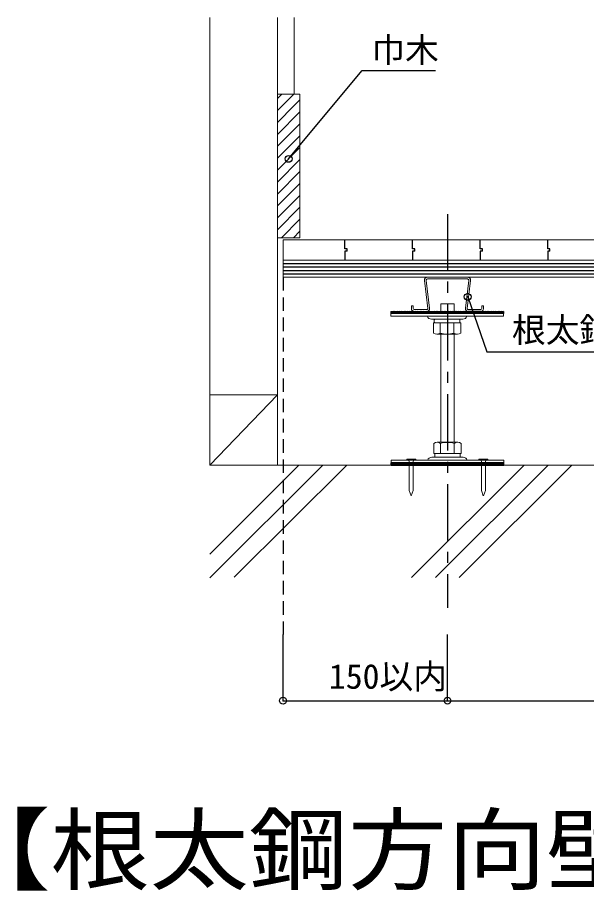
# Model space of a CAD drawing. Units: millimetres, scale not verified. Extents: x -2066 to 2059, y -1474 to 1400.
# Drawn here: x -1282 to -777, y 74 to 849 of the extents above; entities that cross this region are included whole.
import ezdxf
from ezdxf.enums import TextEntityAlignment as Align

# ---------------------------------------------------------------- set-up
doc = ezdxf.new("R2010")
doc.units = ezdxf.units.MM
doc.header["$LTSCALE"] = 10
doc.header["$PDMODE"] = 32
doc.header["$PDSIZE"] = 6
doc.linetypes.add('CHAIN1', pattern=[8, 5, -1, 1, -1])
doc.linetypes.add('DASHED1', pattern=[1.8, 1.2, -0.6])
for name, color, linetype in [('0-0_中心線', 4, 'CHAIN1'), ('0-2_太線１', 3, 'Continuous'), ('0-4_細線', 4, 'Continuous'), ('0-5_寸法', 4, 'Continuous'), ('0-6_文字', 7, 'Continuous'), ('0-8_隠線', 4, 'DASHED1')]:
    doc.layers.add(name, color=color, linetype=linetype)
doc.layers.add('0-1_中線', color=7, linetype='Continuous', lineweight=18)
doc.styles.add('ＭＳ ゴシック', font='')
doc.styles.get('ＭＳ ゴシック').set_extended_font_data('MS Gothic')

msp = doc.modelspace()

# ---------------------------------------------------------------- linework, layer by layer
at = {"layer": '0-0_中心線'}
msp.add_line((-900.5, 674.75), (-900.5, 324.92), dxfattribs=at)
at = {"layer": '0-1_中線'}
for p, q in [((-1111.5, 451.76), (-1111.5, 849.49)), ((-1051.5, 849.49), (-1051.5, 633.76)), ((-1051.5, 451.76), (-1051.5, 849.49)), ((-1036.5, 849.49), (-1036.5, 781.39)), ((-1051.5, 781.39), (-1031.5, 781.39)), ((-1051.5, 777.46), (-1047.57, 781.39)), ((-1051.5, 766.86), (-1036.96, 781.39)), ((-1036.5, 771.25), (-1031.5, 776.25)), ((-1031.5, 781.39), (-1031.5, 653.76)), ((-1051.5, 756.25), (-1036.5, 771.25)), ((-1051.5, 745.64), (-1031.5, 765.64)), ((-1051.5, 735.04), (-1031.5, 755.04)), ((-1051.5, 724.43), (-1031.5, 744.43)), ((-1051.5, 713.82), (-1031.5, 733.82)), ((-1051.5, 703.22), (-1031.5, 723.22)), ((-1051.5, 692.61), (-1031.5, 712.61)), ((-1051.5, 682), (-1031.5, 702)), ((-1051.5, 671.4), (-1031.5, 691.4)), ((-1051.5, 660.79), (-1031.5, 680.79)), ((-1047.92, 653.76), (-1031.5, 670.18)), ((-1037.32, 653.76), (-1031.5, 659.58)), ((-1031.5, 653.76), (-1051.5, 653.76)), ((-1046.5, 618.76), (-1046.5, 651.76)), ((-1046.5, 651.76), (-447.38, 651.76)), ((-1046.5, 633.76), (-447.38, 633.76)), ((-1046.5, 618.76), (-447.38, 618.76)), ((-920.98, 615.63), (-918.03, 590.85)), ((-919.39, 615.81), (-916.44, 591.04)), ((-918.2, 618.76), (-882.79, 618.76)), ((-918.2, 617.16), (-900.5, 617.16)), ((-882.79, 617.16), (-900.5, 617.16)), ((-881.6, 615.81), (-884.55, 591.04)), ((-880.01, 615.63), (-882.96, 590.85)), ((-932.51, 593.36), (-930.91, 593.36)), ((-932.51, 590.76), (-932.51, 593.36)), ((-930.91, 593.36), (-930.91, 590.76)), ((-930.11, 589.96), (-918.83, 589.96)), ((-894.5, 595.17), (-906.5, 595.17)), ((-906.5, 588.36), (-906.5, 595.17)), ((-894.5, 588.36), (-894.5, 595.17)), ((-870.88, 589.96), (-882.17, 589.96)), ((-870.08, 593.36), (-870.08, 590.76)), ((-868.48, 593.36), (-870.08, 593.36)), ((-868.48, 593.36), (-868.48, 590.76)), ((-950.81, 586.36), (-850.81, 586.36)), ((-930.11, 588.36), (-918.83, 588.36)), ((-882.17, 588.36), (-870.88, 588.36)), ((-850.81, 586.36), (-850.81, 584.06)), ((-914.81, 581.36), (-900.81, 581.36)), ((-912.93, 578.16), (-912.93, 569.09)), ((-888.68, 578.16), (-912.93, 578.16)), ((-912.16, 580.86), (-912.16, 578.66)), ((-911.66, 581.36), (-889.96, 581.36)), ((-911.66, 578.16), (-889.96, 578.16)), ((-890.81, 578.16), (-910.81, 578.16)), ((-906.87, 569.09), (-906.87, 578.16)), ((-886.81, 581.36), (-900.81, 581.36)), ((-894.75, 569.09), (-894.75, 578.16)), ((-889.46, 580.86), (-889.46, 578.66)), ((-888.68, 569.09), (-888.68, 578.16)), ((-891.72, 568.16), (-909.9, 568.16)), ((-906.5, 568.16), (-906.5, 471.96)), ((-894.5, 568.16), (-894.5, 471.96)), ((-1111.5, 514.26), (-1051.5, 514.26)), ((-1111.5, 451.76), (-1051.5, 514.26)), ((-912.62, 471.02), (-912.62, 461.96)), ((-909.59, 471.96), (-891.4, 471.96)), ((-906.56, 471.02), (-906.56, 461.96)), ((-894.43, 471.02), (-894.43, 461.96)), ((-888.37, 461.96), (-888.37, 471.02)), ((-914.5, 458.76), (-900.5, 458.76)), ((-914.5, 458.76), (-900.5, 458.76)), ((-912.62, 461.96), (-888.37, 461.96)), ((-911.85, 459.26), (-911.85, 461.46)), ((-889.65, 461.96), (-911.35, 461.96)), ((-889.65, 458.76), (-911.35, 458.76)), ((-910.5, 461.96), (-890.5, 461.96)), ((-886.5, 458.76), (-900.5, 458.76)), ((-886.5, 458.76), (-900.5, 458.76)), ((-889.15, 459.26), (-889.15, 461.46)), ((-1111.5, 451.76), (-1051.5, 451.76)), ((-1032.41, 451.76), (-1111.5, 372.67)), ((-1011.19, 451.76), (-1111.5, 351.46)), ((-989.98, 451.76), (-1089.73, 352.01)), ((-1051.5, 451.76), (-447.38, 451.76)), ((-950.5, 456.06), (-950.5, 453.76)), ((-850.5, 456.06), (-950.5, 456.06)), ((-950.5, 456.06), (-950.5, 453.76)), ((-850.5, 456.06), (-950.5, 456.06)), ((-950.5, 453.76), (-850.5, 453.76)), ((-950.5, 453.76), (-850.5, 453.76)), ((-936.71, 457.06), (-936.71, 456.06)), ((-934.56, 455.06), (-934.56, 429.06)), ((-832.41, 451.76), (-932.41, 351.76)), ((-930.86, 455.06), (-930.86, 429.06)), ((-811.19, 451.76), (-911.19, 351.76)), ((-789.98, 451.76), (-889.98, 351.76)), ((-872.57, 457.06), (-872.57, 456.06)), ((-870.42, 455.06), (-870.42, 429.06)), ((-866.72, 455.06), (-866.72, 429.06)), ((-850.5, 453.76), (-850.5, 456.06)), ((-850.5, 453.76), (-850.5, 456.06)), ((-932.8, 424.31), (-934.56, 429.06)), ((-932.61, 424.31), (-930.86, 429.06)), ((-868.66, 424.31), (-870.42, 429.06)), ((-868.47, 424.31), (-866.72, 429.06))]:
    msp.add_line(p, q, dxfattribs=at)
for points in [[(-850.81, 584.06), (-950.81, 584.06), (-950.81, 586.36)], [(-936.71, 457.06), (-928.71, 457.06), (-928.71, 456.06), (-932.71, 456.06), (-936.71, 456.06)], [(-872.57, 457.06), (-864.57, 457.06), (-864.57, 456.06), (-868.57, 456.06), (-872.57, 456.06)]]:
    msp.add_lwpolyline(points, dxfattribs=at)
for centre, radius, start, end in [((-918.2, 615.96), 2.8, 90, 185.86746), ((-918.2, 615.96), 1.2, 90, 185.86746), ((-882.79, 615.96), 2.8, 354.13252, 90), ((-882.79, 615.96), 1.2, 354.13252, 90), ((-930.11, 590.76), 2.4, 180, 270), ((-930.11, 590.76), 0.8, 180, 270), ((-918.83, 590.76), 2.4, 270, 6.78503), ((-918.83, 590.76), 0.8, 270, 6.78503), ((-882.17, 590.76), 2.4, 173.21495, 270), ((-882.17, 590.76), 0.8, 173.21495, 270), ((-870.88, 590.76), 2.4, 270, 0), ((-870.88, 590.76), 0.8, 270, 0), ((-914.81, 584.98), 3.62, 194.70476, 270), ((-886.81, 584.98), 3.62, 270, 345.29523), ((-911.66, 580.86), 0.5, 90, 180), ((-911.66, 578.66), 0.5, 180, 270), ((-889.96, 580.86), 0.5, 0, 90), ((-889.96, 578.66), 0.5, 270, 0), ((-909.9, 573.52), 5.37, 235.61575, 304.38425), ((-900.81, 588.22), 20.06, 252.41205, 287.58795), ((-891.72, 573.52), 5.37, 235.61575, 304.38425), ((-909.59, 466.59), 5.37, 55.61575, 124.38425), ((-900.5, 451.89), 20.06, 72.41205, 107.58795), ((-891.4, 466.59), 5.37, 55.61575, 124.38425), ((-914.5, 455.14), 3.62, 90, 165.29524), ((-914.5, 455.14), 3.62, 90, 165.29524), ((-911.35, 461.46), 0.5, 90, 180), ((-911.35, 459.26), 0.5, 180, 270), ((-889.65, 461.46), 0.5, 0, 90), ((-889.65, 459.26), 0.5, 270, 0), ((-886.5, 455.14), 3.62, 14.70477, 90), ((-886.5, 455.14), 3.62, 14.70477, 90), ((-935.56, 455.06), 1, 0, 90), ((-929.86, 455.06), 1, 90, 180), ((-871.42, 455.06), 1, 0, 90), ((-865.72, 455.06), 1, 90, 180)]:
    msp.add_arc(centre, radius, start, end, dxfattribs=at)
at = {"layer": '0-2_太線１'}
for p, q in [((-1046.5, 630.76), (-447.38, 630.76)), ((-1046.5, 627.76), (-447.38, 627.76)), ((-1046.5, 624.76), (-447.38, 624.76)), ((-1046.5, 621.76), (-447.38, 621.76)), ((-950.81, 588.36), (-950.81, 586.36)), ((-949.87, 588.36), (-950.81, 587.42)), ((-948.46, 588.36), (-950.46, 586.36)), ((-947.04, 588.36), (-949.04, 586.36)), ((-945.63, 588.36), (-947.63, 586.36)), ((-944.21, 588.36), (-946.21, 586.36)), ((-942.8, 588.36), (-944.8, 586.36)), ((-941.39, 588.36), (-943.39, 586.36)), ((-939.97, 588.36), (-941.97, 586.36)), ((-938.56, 588.36), (-940.56, 586.36)), ((-937.14, 588.36), (-939.14, 586.36)), ((-935.73, 588.36), (-937.73, 586.36)), ((-934.31, 588.36), (-936.31, 586.36)), ((-932.9, 588.36), (-934.9, 586.36)), ((-931.49, 588.36), (-933.49, 586.36)), ((-930.07, 588.36), (-932.07, 586.36)), ((-928.66, 588.36), (-930.66, 586.36)), ((-930.43, 588.36), (-919.14, 588.36)), ((-930.43, 588.36), (-919.14, 588.36)), ((-927.24, 588.36), (-929.24, 586.36)), ((-925.83, 588.36), (-927.83, 586.36)), ((-924.41, 588.36), (-926.41, 586.36)), ((-923, 588.36), (-925, 586.36)), ((-921.59, 588.36), (-923.59, 586.36)), ((-920.17, 588.36), (-922.17, 586.36)), ((-918.76, 588.36), (-920.76, 586.36)), ((-917.34, 588.36), (-919.34, 586.36)), ((-915.93, 588.36), (-917.93, 586.36)), ((-914.52, 588.36), (-916.52, 586.36)), ((-913.1, 588.36), (-915.1, 586.36)), ((-911.69, 588.36), (-913.69, 586.36)), ((-910.27, 588.36), (-912.27, 586.36)), ((-908.86, 588.36), (-910.86, 586.36)), ((-907.44, 588.36), (-909.44, 586.36)), ((-906.03, 588.36), (-908.03, 586.36)), ((-904.62, 588.36), (-906.62, 586.36)), ((-903.2, 588.36), (-905.2, 586.36)), ((-901.79, 588.36), (-903.79, 586.36)), ((-900.37, 588.36), (-902.37, 586.36)), ((-898.96, 588.36), (-900.96, 586.36)), ((-897.54, 588.36), (-899.54, 586.36)), ((-896.13, 588.36), (-898.13, 586.36)), ((-894.72, 588.36), (-896.72, 586.36)), ((-893.3, 588.36), (-895.3, 586.36)), ((-891.89, 588.36), (-893.89, 586.36)), ((-890.47, 588.36), (-892.47, 586.36)), ((-889.06, 588.36), (-891.06, 586.36)), ((-887.65, 588.36), (-889.65, 586.36)), ((-886.23, 588.36), (-888.23, 586.36)), ((-884.82, 588.36), (-886.82, 586.36)), ((-883.4, 588.36), (-885.4, 586.36)), ((-881.99, 588.36), (-883.99, 586.36)), ((-880.57, 588.36), (-882.57, 586.36)), ((-871.19, 588.36), (-882.48, 588.36)), ((-879.16, 588.36), (-881.16, 586.36)), ((-877.75, 588.36), (-879.75, 586.36)), ((-876.33, 588.36), (-878.33, 586.36)), ((-874.92, 588.36), (-876.92, 586.36)), ((-873.5, 588.36), (-875.5, 586.36)), ((-872.09, 588.36), (-874.09, 586.36)), ((-870.67, 588.36), (-872.67, 586.36)), ((-869.26, 588.36), (-871.26, 586.36)), ((-867.85, 588.36), (-869.85, 586.36)), ((-866.43, 588.36), (-868.43, 586.36)), ((-865.02, 588.36), (-867.02, 586.36)), ((-863.6, 588.36), (-865.6, 586.36)), ((-862.19, 588.36), (-864.19, 586.36)), ((-860.77, 588.36), (-862.77, 586.36)), ((-859.36, 588.36), (-861.36, 586.36)), ((-857.95, 588.36), (-859.95, 586.36)), ((-856.53, 588.36), (-858.53, 586.36)), ((-855.12, 588.36), (-857.12, 586.36)), ((-853.7, 588.36), (-855.7, 586.36)), ((-852.29, 588.36), (-854.29, 586.36)), ((-850.88, 588.36), (-852.88, 586.36)), ((-850.81, 587.01), (-851.46, 586.36)), ((-950.5, 451.76), (-950.5, 453.76)), ((-950.5, 451.76), (-950.5, 453.76)), ((-850.5, 453.76), (-950.5, 453.76)), ((-949.56, 451.76), (-950.5, 452.7)), ((-949.56, 451.76), (-950.5, 452.7)), ((-950.5, 451.76), (-850.5, 451.76)), ((-950.5, 451.76), (-850.5, 451.76)), ((-948.14, 451.76), (-950.14, 453.76)), ((-948.14, 451.76), (-950.14, 453.76)), ((-946.73, 451.76), (-948.73, 453.76)), ((-946.73, 451.76), (-948.73, 453.76)), ((-945.31, 451.76), (-947.31, 453.76)), ((-945.31, 451.76), (-947.31, 453.76)), ((-943.9, 451.76), (-945.9, 453.76)), ((-943.9, 451.76), (-945.9, 453.76)), ((-942.49, 451.76), (-944.49, 453.76)), ((-942.49, 451.76), (-944.49, 453.76)), ((-941.07, 451.76), (-943.07, 453.76)), ((-941.07, 451.76), (-943.07, 453.76)), ((-939.66, 451.76), (-941.66, 453.76)), ((-939.66, 451.76), (-941.66, 453.76)), ((-938.24, 451.76), (-940.24, 453.76)), ((-938.24, 451.76), (-940.24, 453.76)), ((-936.83, 451.76), (-938.83, 453.76)), ((-936.83, 451.76), (-938.83, 453.76)), ((-935.41, 451.76), (-937.41, 453.76)), ((-935.41, 451.76), (-937.41, 453.76)), ((-934, 451.76), (-936, 453.76)), ((-934, 451.76), (-936, 453.76)), ((-932.59, 451.76), (-934.59, 453.76)), ((-932.59, 451.76), (-934.59, 453.76)), ((-931.17, 451.76), (-933.17, 453.76)), ((-931.17, 451.76), (-933.17, 453.76)), ((-929.76, 451.76), (-931.76, 453.76)), ((-929.76, 451.76), (-931.76, 453.76)), ((-928.34, 451.76), (-930.34, 453.76)), ((-928.34, 451.76), (-930.34, 453.76)), ((-930.11, 451.76), (-918.83, 451.76)), ((-930.11, 451.76), (-918.83, 451.76)), ((-930.11, 451.76), (-918.83, 451.76)), ((-930.11, 451.76), (-918.83, 451.76)), ((-926.93, 451.76), (-928.93, 453.76)), ((-926.93, 451.76), (-928.93, 453.76)), ((-925.52, 451.76), (-927.52, 453.76)), ((-925.52, 451.76), (-927.52, 453.76)), ((-924.1, 451.76), (-926.1, 453.76)), ((-924.1, 451.76), (-926.1, 453.76)), ((-922.69, 451.76), (-924.69, 453.76)), ((-922.69, 451.76), (-924.69, 453.76)), ((-921.27, 451.76), (-923.27, 453.76)), ((-921.27, 451.76), (-923.27, 453.76)), ((-919.86, 451.76), (-921.86, 453.76)), ((-919.86, 451.76), (-921.86, 453.76)), ((-918.44, 451.76), (-920.44, 453.76)), ((-918.44, 451.76), (-920.44, 453.76)), ((-917.03, 451.76), (-919.03, 453.76)), ((-917.03, 451.76), (-919.03, 453.76)), ((-915.62, 451.76), (-917.62, 453.76)), ((-915.62, 451.76), (-917.62, 453.76)), ((-914.2, 451.76), (-916.2, 453.76)), ((-914.2, 451.76), (-916.2, 453.76)), ((-912.79, 451.76), (-914.79, 453.76)), ((-912.79, 451.76), (-914.79, 453.76)), ((-911.37, 451.76), (-913.37, 453.76)), ((-911.37, 451.76), (-913.37, 453.76)), ((-909.96, 451.76), (-911.96, 453.76)), ((-909.96, 451.76), (-911.96, 453.76)), ((-908.54, 451.76), (-910.54, 453.76)), ((-908.54, 451.76), (-910.54, 453.76)), ((-907.13, 451.76), (-909.13, 453.76)), ((-907.13, 451.76), (-909.13, 453.76)), ((-905.72, 451.76), (-907.72, 453.76)), ((-905.72, 451.76), (-907.72, 453.76)), ((-904.3, 451.76), (-906.3, 453.76)), ((-904.3, 451.76), (-906.3, 453.76)), ((-902.89, 451.76), (-904.89, 453.76)), ((-902.89, 451.76), (-904.89, 453.76)), ((-901.47, 451.76), (-903.47, 453.76)), ((-901.47, 451.76), (-903.47, 453.76)), ((-900.06, 451.76), (-902.06, 453.76)), ((-900.06, 451.76), (-902.06, 453.76)), ((-898.65, 451.76), (-900.65, 453.76)), ((-898.65, 451.76), (-900.65, 453.76)), ((-897.23, 451.76), (-899.23, 453.76)), ((-897.23, 451.76), (-899.23, 453.76)), ((-895.82, 451.76), (-897.82, 453.76)), ((-895.82, 451.76), (-897.82, 453.76)), ((-894.4, 451.76), (-896.4, 453.76)), ((-894.4, 451.76), (-896.4, 453.76)), ((-892.99, 451.76), (-894.99, 453.76)), ((-892.99, 451.76), (-894.99, 453.76)), ((-891.57, 451.76), (-893.57, 453.76)), ((-891.57, 451.76), (-893.57, 453.76)), ((-890.16, 451.76), (-892.16, 453.76)), ((-890.16, 451.76), (-892.16, 453.76)), ((-888.75, 451.76), (-890.75, 453.76)), ((-888.75, 451.76), (-890.75, 453.76)), ((-887.33, 451.76), (-889.33, 453.76)), ((-887.33, 451.76), (-889.33, 453.76)), ((-885.92, 451.76), (-887.92, 453.76)), ((-885.92, 451.76), (-887.92, 453.76)), ((-884.5, 451.76), (-886.5, 453.76)), ((-884.5, 451.76), (-886.5, 453.76)), ((-883.09, 451.76), (-885.09, 453.76)), ((-883.09, 451.76), (-885.09, 453.76)), ((-881.67, 451.76), (-883.67, 453.76)), ((-881.67, 451.76), (-883.67, 453.76)), ((-880.26, 451.76), (-882.26, 453.76)), ((-880.26, 451.76), (-882.26, 453.76)), ((-870.88, 451.76), (-882.17, 451.76)), ((-870.88, 451.76), (-882.17, 451.76)), ((-878.85, 451.76), (-880.85, 453.76)), ((-878.85, 451.76), (-880.85, 453.76)), ((-877.43, 451.76), (-879.43, 453.76)), ((-877.43, 451.76), (-879.43, 453.76)), ((-876.02, 451.76), (-878.02, 453.76)), ((-876.02, 451.76), (-878.02, 453.76)), ((-874.6, 451.76), (-876.6, 453.76)), ((-874.6, 451.76), (-876.6, 453.76)), ((-873.19, 451.76), (-875.19, 453.76)), ((-873.19, 451.76), (-875.19, 453.76)), ((-871.78, 451.76), (-873.78, 453.76)), ((-871.78, 451.76), (-873.78, 453.76)), ((-870.36, 451.76), (-872.36, 453.76)), ((-870.36, 451.76), (-872.36, 453.76)), ((-868.95, 451.76), (-870.95, 453.76)), ((-868.95, 451.76), (-870.95, 453.76)), ((-867.53, 451.76), (-869.53, 453.76)), ((-867.53, 451.76), (-869.53, 453.76)), ((-866.12, 451.76), (-868.12, 453.76)), ((-866.12, 451.76), (-868.12, 453.76)), ((-864.7, 451.76), (-866.7, 453.76)), ((-864.7, 451.76), (-866.7, 453.76)), ((-863.29, 451.76), (-865.29, 453.76)), ((-863.29, 451.76), (-865.29, 453.76)), ((-861.88, 451.76), (-863.88, 453.76)), ((-861.88, 451.76), (-863.88, 453.76)), ((-860.46, 451.76), (-862.46, 453.76)), ((-860.46, 451.76), (-862.46, 453.76)), ((-859.05, 451.76), (-861.05, 453.76)), ((-859.05, 451.76), (-861.05, 453.76)), ((-857.63, 451.76), (-859.63, 453.76)), ((-857.63, 451.76), (-859.63, 453.76)), ((-856.22, 451.76), (-858.22, 453.76)), ((-856.22, 451.76), (-858.22, 453.76)), ((-854.8, 451.76), (-856.8, 453.76)), ((-854.8, 451.76), (-856.8, 453.76)), ((-853.39, 451.76), (-855.39, 453.76)), ((-853.39, 451.76), (-855.39, 453.76)), ((-851.98, 451.76), (-853.98, 453.76)), ((-851.98, 451.76), (-853.98, 453.76)), ((-850.56, 451.76), (-852.56, 453.76)), ((-850.56, 451.76), (-852.56, 453.76)), ((-850.5, 453.1), (-851.15, 453.76)), ((-850.5, 453.1), (-851.15, 453.76)), ((-850.5, 451.76), (-850.5, 453.76)), ((-850.5, 451.76), (-850.5, 453.76))]:
    msp.add_line(p, q, dxfattribs=at)
for points in [[(-950.81, 588.36), (-850.81, 588.36), (-850.81, 586.36)], [(-871.19, 588.36), (-882.48, 588.36), (-871.19, 588.36)], [(-882.17, 451.76), (-870.88, 451.76), (-882.17, 451.76)], [(-882.17, 451.76), (-870.88, 451.76), (-882.17, 451.76)]]:
    msp.add_lwpolyline(points, dxfattribs=at)
at = {"layer": '0-4_細線'}
for points in [[(-989.5, 641.76), (-989.5, 643.76), (-991.5, 643.76), (-991.5, 651.76)], [(-929.5, 641.76), (-929.5, 643.76), (-931.5, 643.76), (-931.5, 651.76)], [(-869.5, 641.76), (-869.5, 643.76), (-871.5, 643.76), (-871.5, 651.76)], [(-809.5, 641.76), (-809.5, 643.76), (-811.5, 643.76), (-811.5, 651.76)], [(-989.5, 641.76), (-991.5, 641.76), (-991.5, 633.76)], [(-929.5, 641.76), (-931.5, 641.76), (-931.5, 633.76)], [(-869.5, 641.76), (-871.5, 641.76), (-871.5, 633.76)], [(-809.5, 641.76), (-811.5, 641.76), (-811.5, 633.76)]]:
    msp.add_lwpolyline(points, dxfattribs=at)
at = {"layer": '0-5_寸法'}
for p, q in [((-1046.5, 242.4), (-1046.5, 301.14)), ((-900.5, 242.4), (-900.5, 301.14))]:
    msp.add_line(p, q, dxfattribs=at)
msp.add_lwpolyline([(-1046.5, 242.4), (-900.5, 242.4), (-600.5, 242.4)], dxfattribs=at)
at = {"layer": '0-5_寸法', "color": 7}
for p in [(-1046.5, 242.4), (-900.5, 242.4)]:
    msp.add_point(p, dxfattribs=at)
at = {"layer": '0-6_文字'}
for p, q in [((-1041.5, 723.82), (-976.1, 802.44)), ((-976.1, 802.44), (-911.04, 802.44)), ((-882.54, 601.15), (-865.52, 552.43)), ((-865.52, 552.43), (-741.44, 552.35))]:
    msp.add_line(p, q, dxfattribs=at)
for p in [(-1041.5, 723.82), (-882.54, 601.15)]:
    msp.add_point(p, dxfattribs=at)
at = {"layer": '0-8_隠線'}
msp.add_line((-1046.5, 618.76), (-1046.5, 301.14), dxfattribs=at)

# ---------------------------------------------------------------- texts
at = {"layer": '0-5_寸法', "color": 7, "style": 'ＭＳ ゴシック'}
msp.add_text('150以内', height=21.99, dxfattribs=at).set_placement((-1005.74, 246.4), align=Align.BOTTOM_LEFT)
at = {"layer": '0-6_文字', "style": 'ＭＳ ゴシック'}
for s, p in [('巾木', (-968.13, 803)), ('根太鋼', (-843.24, 554.32))]:
    msp.add_text(s, height=21.99, dxfattribs=at).set_placement(p, align=Align.BOTTOM_LEFT)
at = {"layer": '0-6_文字', "style": 'ＭＳ ゴシック', "width": 1.1}
msp.add_text('【根太鋼方向壁際納まり図】', height=58.65, dxfattribs=at).set_placement((-1340.85, 62.98), align=Align.BOTTOM_LEFT)

doc.saveas('drawing.dxf')
